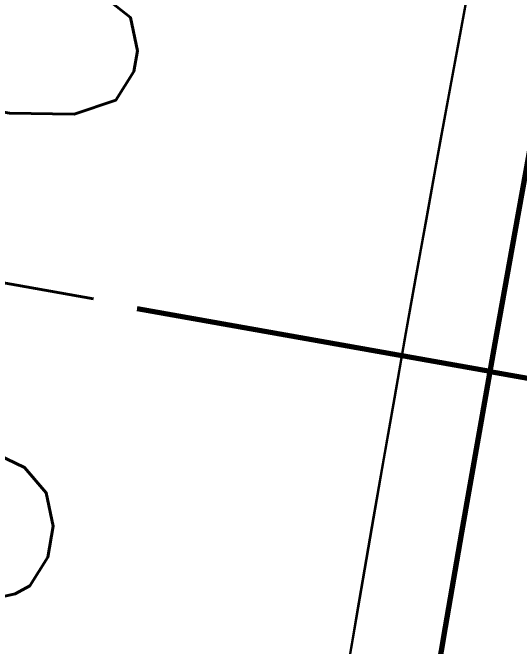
# Model space of a CAD drawing. Extents: x 2081963 to 2085386, y 738291 to 742228.
# Drawn here: x 2083656.54 to 2083667.85, y 741749.5 to 741763.65 of the extents above; entities that cross this region are included whole.
import ezdxf
from ezdxf.enums import TextEntityAlignment as Align

# ---------------------------------------------------------------- set-up
doc = ezdxf.new("R2010")
doc.units = 0
doc.header["$MEASUREMENT"] = 0
for name, color, linetype, lineweight in [('Pattern 3', 1, 'Continuous', 30), ('Prop Conc 5in Monolithic Keyed In Island', 1, 'Continuous', 30), ('Prop Horizontal Alignment', 2, 'Continuous', 70), ('Prop Horizontal Alignment Tick Label', 2, 'Continuous', 40), ('Prop Horizontal Alignment Tick Large', 2, 'Continuous', 70)]:
    doc.layers.add(name, color=color, linetype=linetype, lineweight=lineweight)
doc.styles.add('Style-STANDARD', font='STANDARD.shx')

msp = doc.modelspace()

# ---------------------------------------------------------------- linework, layer by layer
at = {"layer": 'Pattern 3'}
msp.add_line((2083660.625, 741756.803), (2083695.035, 741750.713), dxfattribs=at)
at = {"layer": 'Prop Conc 5in Monolithic Keyed In Island', "extrusion": (0, 0, -1)}
for radius, start in [(1002, 358.515671), (998, 358.515671), (998, 4.307144)]:
    msp.add_arc((-2084651.897, 741581.36), radius, start, 14.256735, dxfattribs=at)
at = {"layer": 'Prop Conc 5in Monolithic Keyed In Island'}
msp.add_arc((2084651.897, 741581.36), 1002, 165.743265, 175.692856, dxfattribs=at)
at = {"layer": 'Prop Horizontal Alignment', "extrusion": (0, 0, -1)}
msp.add_arc((-2084651.897, 741581.36), 1000, 358.515671, 14.256735, dxfattribs=at)
at = {"layer": 'Prop Horizontal Alignment Tick Large', "color": 2, "linetype": 'Continuous', "lineweight": 70}
for q in [(2083659.323, 741757.034), (2083675.078, 741754.245)]:
    msp.add_line((2083667.201, 741755.639), q, dxfattribs=at)

# ---------------------------------------------------------------- texts
at = {"layer": 'Prop Horizontal Alignment Tick Label', "color": 2, "linetype": 'Continuous', "lineweight": 40, "style": 'Style-STANDARD'}
msp.add_text('15+00', height=6, rotation=79.9633, dxfattribs=at).set_placement((2083658.348, 741757.262), align=Align.CENTER)

doc.saveas('drawing.dxf')
